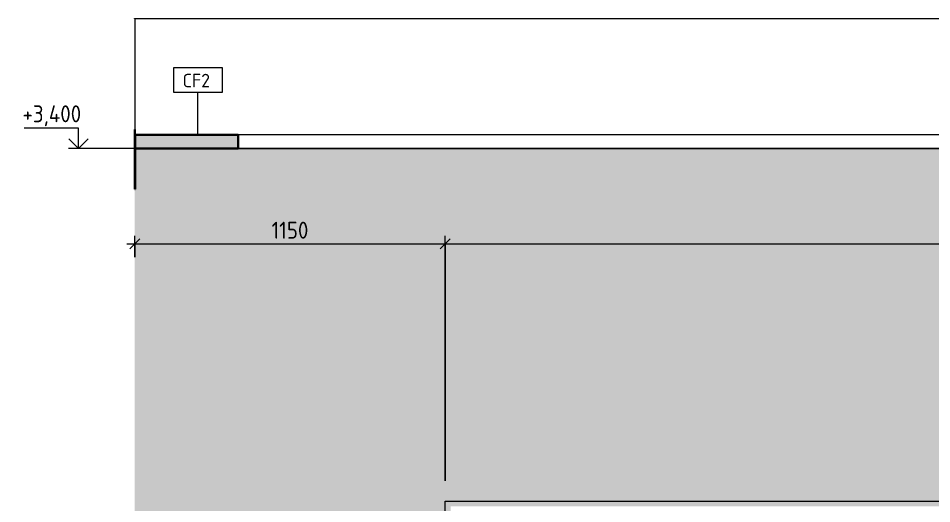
# Model space of a CAD drawing. Header units: millimetres. Extents: x 855 to 60035, y -2615 to 8200.
# Drawn here: x 52054 to 55425, y 2090 to 3880 of the extents above; entities that cross this region are included whole.
import ezdxf

# ---------------------------------------------------------------- set-up
doc = ezdxf.new("R2010")
doc.units = ezdxf.units.MM
for name, color, linetype, lineweight in [('A-ANNO-DIMS', 7, 'Continuous', 9), ('A-ANNO-DIMS-25', 7, 'Continuous', 9), ('A-CLNG-IDEN', 7, 'Continuous', 9), ('A-DETL', 7, 'Continuous', 9), ('A-FLOR', 7, 'Continuous', 9), ('A-WALL-PATT', 7, 'Continuous', 9), ('G-ANNO-DIMS', 7, 'Continuous', 9), ('G-ANNO-DIMS-1', 7, 'Continuous', 20), ('I-WALL', 7, 'Continuous', 9)]:
    doc.layers.add(name, color=color, linetype=linetype, lineweight=lineweight)
for name, color, linetype, lineweight, true_color in [('A-CLNG-1', 7, 'Continuous', 9, 0x787878), ('A-CLNG-FNSH-1', 7, 'Continuous', 30, 0x3c3c3c), ('A-WALL-4', 7, 'Continuous', 30, 0x3c3c3c), ('A-WALL-FNSH-3', 7, 'Continuous', 30, 0x3c3c3c), ('I-FURN-6', 7, 'Continuous', 9, 0xc0c0c0), ('I-WALL-1', 7, 'Continuous', 9, 0x787878)]:
    doc.layers.add(name, color=color, linetype=linetype, lineweight=lineweight, true_color=true_color)
doc.layers.add('I-FURN-12', color=7, linetype='Continuous', lineweight=9, true_color=0x303030, transparency=0.7)
doc.styles.add('GOST Common_5', font='GOST_Common.ttf', dxfattribs={"height": 50})
doc.styles.add('ISOCPEUR_2', font='isocpeur.ttf', dxfattribs={"width": 0.9, "height": 62.5})
doc.dimstyles.new('ISO-2_5_0_9К_БОЛЬШОЙ_1', dxfattribs={"dimscale": 304.8, "dimtxt": 62.248823, "dimasz": 0.123031, "dimexe": 0.098425, "dimexo": 0.246063, "dimgap": 0, "dimtad": 1, "dimdec": 0, "dimrnd": 10, "dimzin": 0, "dimdsep": 46, "dimtxsty": 'ISOCPEUR_2', "dimblk1": 'OBLIQUE', "dimblk2": 'OBLIQUE', "dimsah": 1, "dimcen": 0.09, "dimdle": 0.098425, "dimazin": 0, "dimtfac": 1, "dimtdec": 4, "dimtix": 1, "dimtmove": 0, "dimatfit": 3, "dimfxl": 1, "dimtvp": 1, "dimtolj": 1, "dimtzin": 0, "dimarcsym": 2})

# ---------------------------------------------------------------- blocks, each defined once
blk = doc.blocks.new('Зеркало обычное - Доска-32858920-Развертка 1_09-4')
at = {"layer": 'I-FURN-12'}
h = blk.add_hatch(color=256, dxfattribs=at)
h.paths.add_polyline_path([(1292.7, 750), (5335, 750), (5335, 2100), (1285, 2100), (1285, 1420), (1292.7, 1420), (1292.7, 757.7)])
h.paths.add_polyline_path([(3910, 770), (1305, 770), (1305, 2080), (5315, 2080), (5315, 770), (4659, 770)])
at = {"layer": 'I-FURN-6'}
for p, q in [((1285, 2100), (5335, 2100)), ((1285, 1420), (1285, 2100))]:
    blk.add_line(p, q, dxfattribs=at)
blk = doc.blocks.new('Высотные отметки - Стрелка_Верх-17668718-Развертка 1_09-4')
at = {"layer": 'G-ANNO-DIMS'}
for p, q in [((-68.3, 3475), (-268.3, 3475)), ((-68.3, 3400), (-68.3, 3475)), ((-30.4, 3400), (-105.4, 3400))]:
    blk.add_line(p, q, dxfattribs=at)
at = {"layer": 'G-ANNO-DIMS-1'}
for q in [(-103.7, 3435.4), (-33, 3435.4)]:
    blk.add_line((-68.3, 3400), q, dxfattribs=at)
blk = doc.blocks.new('DIMBLOCK60-Развертка 1_09-4')
at = {"layer": 'A-ANNO-DIMS-25'}
for p, q in [((52484.8, 2999.8), (52484.8, 3078.3)), ((53629.8, 2175), (53629.8, 3078.3)), ((52454.8, 3048.3), (53629.8, 3048.3)), ((52484.8, 3048.3), (52484.8, 2999.8)), ((53629.8, 3048.3), (53629.8, 2175))]:
    blk.add_line(p, q, dxfattribs=at)
at = {"layer": 'A-ANNO-DIMS-25', "lineweight": 20}
for p, q in [((52484.8, 3048.3), (52466.1, 3029.5)), ((52484.8, 3048.3), (52503.6, 3067)), ((53629.8, 3048.3), (53611.1, 3029.5)), ((53629.8, 3048.3), (53648.6, 3067))]:
    blk.add_line(p, q, dxfattribs=at)
at = {"layer": 'A-ANNO-DIMS-25', "color": 0, "insert": (52989.1, 3129.9), "char_height": 62.5, "width": 163.762, "attachment_point": 1, "line_spacing_factor": 1.149209, "style": 'ISOCPEUR_2'}
blk.add_mtext('1150', dxfattribs=at)
blk = doc.blocks.new('_Oblique')
at = {"color": 0, "linetype": 'ByBlock', "lineweight": -2}
blk.add_line((-0.5, -0.5), (0.5, 0.5), dxfattribs=at)
blk = doc.blocks.new('DIMBLOCK61-Развертка 1_09-4')
at = {"layer": 'A-ANNO-DIMS-25'}
for p, q in [((53629.8, 2175), (53629.8, 3078.3)), ((57679.8, 2175), (57679.8, 3078.3)), ((53629.8, 3048.3), (57709.8, 3048.3)), ((53629.8, 3048.3), (53629.8, 2175)), ((57679.8, 3048.3), (57679.8, 2175))]:
    blk.add_line(p, q, dxfattribs=at)
at = {"layer": 'A-ANNO-DIMS-25', "lineweight": 20}
for p, q in [((53629.8, 3048.3), (53611.1, 3029.5)), ((53629.8, 3048.3), (53648.6, 3067)), ((57679.8, 3048.3), (57661.1, 3029.5)), ((57679.8, 3048.3), (57698.6, 3067))]:
    blk.add_line(p, q, dxfattribs=at)
at = {"layer": 'A-ANNO-DIMS-25', "color": 0, "insert": (55572.8, 3129.9), "char_height": 62.5, "width": 196.802, "attachment_point": 1, "line_spacing_factor": 1.149209, "style": 'ISOCPEUR_2'}
blk.add_mtext('4050', dxfattribs=at)
blk = doc.blocks.new('М_потолков - Марка_ Имя типа-25382930-Развертка 1_09-4')
at = {"layer": 'A-CLNG-IDEN'}
for p, q in [((4181.1, 3697.8), (3999.9, 3697.8)), ((3999.9, 3697.8), (3999.9, 3608.3)), ((4181.1, 3608.3), (4181.1, 3697.8)), ((3999.9, 3608.3), (4181.1, 3608.3))]:
    blk.add_line(p, q, dxfattribs=at)

msp = doc.modelspace()

# ---------------------------------------------------------------- hatches: boundary and pattern name
at = {"layer": 'A-CLNG-1'}
msp.add_hatch(color=256, dxfattribs=at).paths.add_polyline_path([(52865.8, 3400), (52865.8, 3450), (52485.8, 3450), (52485.8, 3400)])
at = {"layer": 'A-WALL-PATT'}
h = msp.add_hatch(color=256, dxfattribs=at)
h.paths.add_polyline_path([(52485.8, 0), (52848.8, 0), (52848.8, 50), (53137.5, 50), (53137.5, 1420), (53629.8, 1420), (53629.8, 2100), (57679.8, 2100), (57679.8, 750), (60003.8, 750), (60003.8, 3400), (52485.8, 3400), (52485.8, 3250), (52484.8, 3250), (52484.8, 820), (52865.8, 820), (52865.8, 804), (52484.8, 804), (52484.8, 800), (52485.8, 799.9), (52485.8, 120.8)])
h.paths.add_polyline_path([(53711.8, 50), (57003.8, 50), (57003.8, 750), (53637.5, 750), (53637.5, 341), (53780.6, 341), (53780.5, 259), (53637.5, 259), (53637.5, 50)])
h.paths.add_polyline_path([(52849.8, 100), (52849.8, 770), (52865.8, 770), (52865.8, 100)])
h.paths.add_polyline_path([(52746.8, 130), (52746.8, 147.5), (52700.8, 147.5), (52700.8, 130), (52682.8, 130), (52682.8, 147.5), (52618.8, 147.5), (52618.8, 130), (52600.8, 130), (52600.8, 630), (52618.8, 630), (52618.8, 612.5), (52682.8, 612.5), (52682.8, 630), (52700.8, 630), (52700.8, 612.5), (52746.8, 612.5), (52746.8, 630), (52764.8, 630), (52764.8, 130)])
h.paths.add_polyline_path([(52631.7, 162.5), (52682.8, 162.5), (52682.8, 597.5), (52618.8, 597.5), (52618.8, 162.5)])
h.paths.add_polyline_path([(52700.8, 162.5), (52746.8, 162.5), (52746.8, 597.5), (52700.8, 597.5), (52700.8, 166.3)])
h.paths.add_polyline_path([(53659.1, 297.5), (53660.3, 297.8), (53661.3, 298.7), (53661.6, 300), (53661.3, 301.2), (53660.3, 302.2), (53659.1, 302.5), (53657.8, 302.2), (53656.9, 301.2), (53656.6, 300), (53656.9, 298.7), (53657.8, 297.8), (53658.4, 297.6)])
h.paths.add_polyline_path([(53730.1, 297.5), (53731.3, 297.8), (53732.3, 298.7), (53732.6, 300), (53732.3, 301.2), (53731.3, 302.2), (53730.1, 302.5), (53728.8, 302.2), (53727.9, 301.2), (53727.6, 300), (53727.9, 298.7), (53728.8, 297.8), (53729.4, 297.6)])
h.paths.add_polyline_path([(53678.1, 297.5), (53679.3, 297.8), (53680.3, 298.7), (53680.6, 300), (53680.3, 301.2), (53679.3, 302.2), (53678.1, 302.5), (53676.8, 302.2), (53675.9, 301.2), (53675.6, 300), (53675.9, 298.7), (53676.8, 297.8), (53677.4, 297.6)])
h.paths.add_polyline_path([(53749.1, 297.5), (53750.3, 297.8), (53751.3, 298.7), (53751.6, 300), (53751.3, 301.2), (53750.3, 302.2), (53749.1, 302.5), (53747.8, 302.2), (53746.9, 301.2), (53746.6, 300), (53746.9, 298.7), (53747.8, 297.8), (53748.4, 297.6)])
h.paths.add_polyline_path([(56414.9, 2159), (56383.8, 2159), (56383.8, 2241), (56465.8, 2241), (56465.8, 2159), (56449.3, 2159)])
h.paths.add_polyline_path([(56434.3, 2197.5), (56435.6, 2197.8), (56436.5, 2198.7), (56436.8, 2200), (56436.5, 2201.2), (56435.6, 2202.2), (56434.3, 2202.5), (56433.1, 2202.2), (56432.1, 2201.2), (56431.8, 2200), (56432.1, 2198.7), (56433.1, 2197.8), (56433.7, 2197.6)])
h.paths.add_polyline_path([(56415.3, 2197.5), (56416.6, 2197.8), (56417.5, 2198.7), (56417.8, 2200), (56417.5, 2201.2), (56416.6, 2202.2), (56415.3, 2202.5), (56414.1, 2202.2), (56413.1, 2201.2), (56412.8, 2200), (56413.1, 2198.7), (56414.1, 2197.8), (56414.7, 2197.6)])
h.paths.add_polyline_path([(55740.9, 2200), (55504.8, 2200), (55504.8, 2400), (55804.8, 2400), (55804.8, 2200)])
h = msp.add_hatch(color=256, dxfattribs=at)
h.paths.add_polyline_path([(52484.4, 800), (52484.8, 800), (52484.8, 804), (52484.4, 804), (52484.4, 800)])
h.paths.add_polyline_path([(52484.8, 820), (52484.8, 3300), (52484.4, 3300), (52484.4, 820)])
at = {"layer": 'I-WALL-1'}
h = msp.add_hatch(dxfattribs=at)
h.set_pattern_fill('FP_19', color=256, style=0, pattern_type=2)
h.set_pattern_definition([(0, (52344.815, 0), (30.48, 7.62), [2.515, -20.345, 2.515, -20.345, -121.92]), (0, (52344.815, 0), (30.48, 7.62), [-45.72, 2.515, -43.205, 2.515, -20.345, -53.34]), (0, (52344.815, 0), (30.48, 7.62), [-114.3, 2.515, -12.725, 2.515, -35.585]), (120, (52356.245, 3.81), (-21.839114, 22.586454), [2.515, -20.345, 2.515, -20.345, -121.92]), (120, (52356.245, 3.81), (-21.839114, 22.586454), [-45.72, 2.515, -43.205, 2.515, -20.345, -53.34]), (120, (52356.245, 3.81), (-21.839114, 22.586454), [-114.3, 2.515, -12.725, 2.515, -35.585]), (240, (52360.055, 19.05), (-8.640886, -30.206454), [2.515, -20.345, 2.515, -20.345, -121.92]), (240, (52360.055, 19.05), (-8.640886, -30.206454), [-45.72, 2.515, -43.205, 2.515, -20.345, -53.34]), (240, (52360.055, 19.05), (-8.640886, -30.206454), [-114.3, 2.515, -12.725, 2.515, -35.585])])
h.paths.add_polyline_path([(52484.8, 3300), (52484.8, 3470), (52484.4, 3470), (52484.4, 3300)])

# ---------------------------------------------------------------- linework, layer by layer
at = {"layer": 'A-CLNG-FNSH-1'}
for p, q in [((52865.8, 3450), (52485.8, 3450)), ((52485.8, 3450), (52485.8, 3400)), ((52865.8, 3400), (52865.8, 3450)), ((52485.8, 3400), (52865.8, 3400))]:
    msp.add_line(p, q, dxfattribs=at)
at = {"layer": 'A-CLNG-IDEN'}
msp.add_line((52717.5, 3451.9), (52717.5, 3608.3), dxfattribs=at)
at = {"layer": 'A-DETL'}
for p, q in [((52864.8, 3450), (52864.8, 3400)), ((60004.8, 3450), (52864.8, 3450)), ((52864.8, 3400), (60004.8, 3400))]:
    msp.add_line(p, q, dxfattribs=at)
at = {"layer": 'A-FLOR'}
msp.add_line((52484.8, 3880), (60004.8, 3880), dxfattribs=at)
at = {"layer": 'A-WALL-4'}
for p, q in [((52484.4, 3880), (52484.8, 3880)), ((52484.8, 3880), (52484.8, 3880.3)), ((52484.8, 3470), (52484.4, 3470)), ((52484.8, 3400), (52484.8, 3470)), ((52484.4, 3300), (52484.8, 3300))]:
    msp.add_line(p, q, dxfattribs=at)
at = {"layer": 'A-WALL-FNSH-3'}
for p, q in [((52484.8, 3400), (52484.8, 3250)), ((52485.8, 3400), (52484.8, 3400)), ((52485.8, 3250), (52485.8, 3400)), ((52484.8, 3250), (52485.8, 3250))]:
    msp.add_line(p, q, dxfattribs=at)
at = {"layer": 'G-ANNO-DIMS'}
msp.add_line((52548.6, 3400), (52276.5, 3400), dxfattribs=at)
at = {"layer": 'I-WALL'}
for p, q in [((52484.8, 3880), (52484.8, 3470)), ((60003.8, 3400), (52865.8, 3400))]:
    msp.add_line(p, q, dxfattribs=at)

# ---------------------------------------------------------------- block references
at = {"layer": 'A-CLNG-IDEN'}
msp.add_blockref('М_потолков - Марка_ Имя типа-25382930-Развертка 1_09-4', (48627, 0), dxfattribs=at)
at = {"layer": 'G-ANNO-DIMS'}
msp.add_blockref('Высотные отметки - Стрелка_Верх-17668718-Развертка 1_09-4', (52344.8, 0), dxfattribs=at)
at = {"layer": 'I-FURN-6'}
msp.add_blockref('Зеркало обычное - Доска-32858920-Развертка 1_09-4', (52344.8, 0), dxfattribs=at)

# ---------------------------------------------------------------- texts
at = {"layer": 'A-CLNG-IDEN', "insert": (52661, 3675.6), "char_height": 50, "width": 132.278, "attachment_point": 1, "style": 'GOST Common_5'}
msp.add_mtext('CF2', dxfattribs=at)

# ---------------------------------------------------------------- dimensions: what is measured, and where the dimension line sits
at = {"layer": 'A-ANNO-DIMS'}
for base, p1, p2, override, picture, middle in [((53629.8, 3048.3), (52484.8, 3074.8), (53629.8, 2100), {"dimpost": '<>', "dimfxl": 1503.771182}, 'DIMBLOCK60-Развертка 1_09-4', (53057.3, 3079.5)), ((57679.8, 3048.3), (53629.8, 2100), (57679.8, 2100), {"dimpost": '<>', "dimfxl": 4050}, 'DIMBLOCK61-Развертка 1_09-4', (55654.8, 3079.5))]:
    dim = msp.add_linear_dim(base=base, p1=p1, p2=p2, dimstyle='ISO-2_5_0_9К_БОЛЬШОЙ_1', override=override, dxfattribs=at)
    dim.commit()
    dim.dimension.update_dxf_attribs({"geometry": picture, "text_midpoint": middle})

# ---------------------------------------------------------------- next in the draw order: texts
at = {"layer": 'G-ANNO-DIMS', "insert": (52070.1, 3559.2), "char_height": 62.5, "width": 261.428, "attachment_point": 1, "line_spacing_factor": 1.149209, "style": 'ISOCPEUR_2', "bg_fill": 3, "box_fill_scale": 1.25, "bg_fill_color": 256, "bg_fill_true_color": 13158600, "bg_fill_transparency": 0}
msp.add_mtext('+3,400', dxfattribs=at)

doc.saveas('drawing.dxf')
